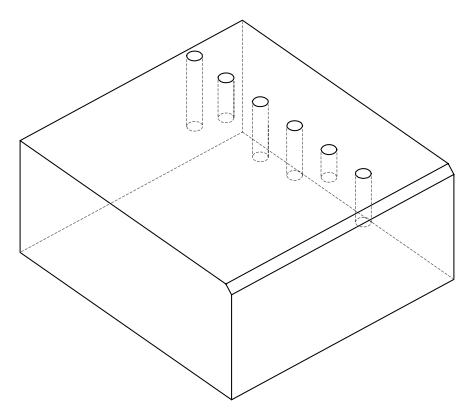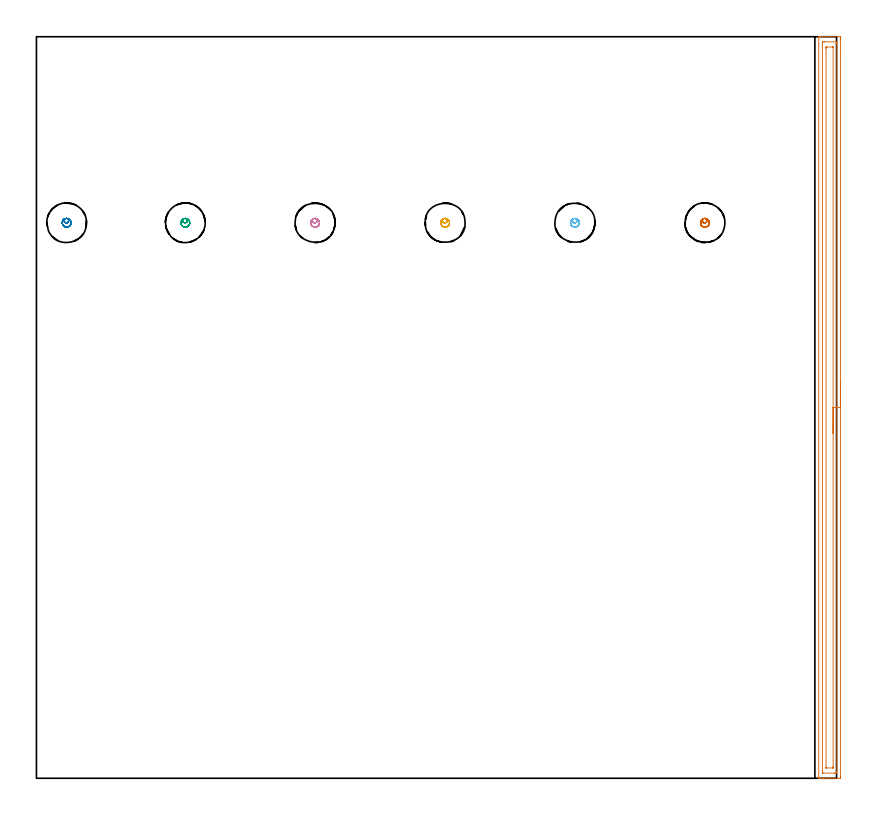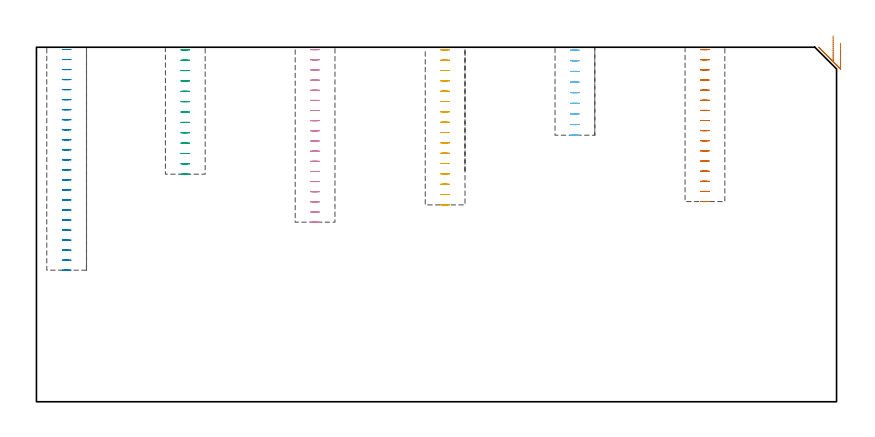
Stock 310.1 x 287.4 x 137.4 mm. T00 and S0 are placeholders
(PLAN: 7 operations, 1 tool changes, 13.4 min)
(1 AREA_MILL | FG_CHAMFER_SURFACE | UGT0205_001 | 7.13 min | 10144 mm3)
(2 MILL_BLIND_HOLE_FROM_SOLID_MATERIAL | STEP1POCKET | NXT0201_011 | Spiral | 1.51 min | 16101 mm3)
(3 MILL_BLIND_HOLE_FROM_SOLID_MATERIAL_1 | STEP1POCKET_1 | NXT0201_011 | Spiral | 0.85 min | 9168 mm3)
(4 MILL_BLIND_HOLE_FROM_SOLID_MATERIAL_2 | STEP1POCKET_2 | NXT0201_011 | Spiral | 1.18 min | 12635 mm3)
(5 MILL_BLIND_HOLE_FROM_SOLID_MATERIAL_3 | STEP1POCKET_3 | NXT0201_011 | Spiral | 1.05 min | 11386 mm3)
(6 MILL_BLIND_HOLE_FROM_SOLID_MATERIAL_4 | STEP1POCKET_4 | NXT0201_011 | Spiral | 0.59 min | 6352 mm3)
(7 MILL_BLIND_HOLE_FROM_SOLID_MATERIAL_5 | STEP1POCKET_5 | NXT0201_011 | Spiral | 1.05 min | 11147 mm3)
(TOOL UGT0205_001 | Chamfer Mill 20 x 3 x 45 deg. | D20 FL50 Z2)
(TOOL NXT0201_011 | ENDMILL 12mm [2P460-1200-NA 1630] | D12 FL38 Z6)
(OP 1 AREA_MILL)
G17 G21 G94 G90
T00 M6
G54
G17 G0 G90 X311.6 Y153.7 S1061 M3
G43 Z147.4 H0
Z139.
G94 G1 Y153.662 Z138.128 F250.
Y153.548 Z137.264
Y153.359 Z136.412
Y153.097 Z135.58
Y152.763 Z134.774
Y152.36 Z134.
Y151.892 Z133.264
Y151.36 Z132.572
Y150.771 Z131.929
Y150.128 Z131.34
Y149.436 Z130.808
Y148.7 Z130.34
Y147.926 Z129.937
Y147.12 Z129.603
Y146.288 Z129.341
Y145.436 Z129.152
Y144.572 Z129.038
Y143.7 Z129.
X311.599 Y0.63 Z129.001
X311.595 Y0.01 Z129.003
X311.593 Y0.006 Z129.005
X310.975 Y0. Z129.622
X306.506 Z134.089
X305.084 Z135.513
X304.718 Z135.877
X303.988 Z136.611
X303.71 Z136.889
X303.271 Y0.003 Z137.32
X303.23 Y0.006 Z137.361
X303.203 Y0.01 Z137.388
X303.2 Y0.183 Z137.4
Y287.217
X303.202 Y287.39 Z137.389
X303.27 Y287.393 Z137.322
X303.71 Y287.4 Z136.889
X303.988 Z136.612
X304.718 Z135.877
X305.978 Z134.62
X307.398 Z133.198
X310.975 Y287.399 Z129.622
X311.593 Y287.394 Z129.005
X311.595 Y287.39 Z129.002
X311.599 Y286.77 Z129.001
X311.6 Y286.145 Z129.
Y281.694
Y143.7
X310.186 Z130.414
X310.185 Y2.314 Z130.415
X310.184 Y2.209 Z130.416
X310.179 Y2.011 Z130.421
X310.081 Y2.007 Z130.519
X309.605 Y2.001 Z130.995
X309.188 Y2. Z131.412
X305.136 Z135.464
X304.718 Y2.002 Z135.882
X304.659 Y2.005 Z135.941
X304.628 Y2.009 Z135.972
X304.621 Y2.106 Z135.979
X304.616 Y2.314 Z135.984
X304.614 Y2.418 Z135.986
Y2.522
X304.615 Y285.086 Z135.985
X304.616 Y285.19 Z135.984
X304.621 Y285.389 Z135.979
X304.718 Y285.393 Z135.882
X305.195 Y285.399 Z135.405
X305.612 Y285.4 Z134.988
X309.664 Z130.936
X310.081 Y285.398 Z130.519
X310.141 Y285.395 Z130.459
X310.171 Y285.391 Z130.429
X310.179 Y285.294 Z130.421
X310.184 Y285.086 Z130.416
X310.186 Y284.982 Z130.414
Y284.877
Y143.7
X308.772 Z131.828
X308.771 Y4.623 Z131.829
X308.77 Y4.206 Z131.83
X308.768 Y4.087 Z131.832
X308.765 Y4.03 Z131.835
X308.76 Y4.01 Z131.84
X308.706 Y4.007 Z131.894
X308.499 Y4.001 Z132.101
X306.3 Z134.3
X306.162 Y4.004 Z134.438
X306.053 Y4.01 Z134.547
X306.034 Y4.014 Z134.566
X306.032 Y4.021 Z134.568
X306.03 Y4.047 Z134.57
X306.029 Y4.206 Z134.571
Y282.777
X306.03 Y283.193 Z134.57
X306.032 Y283.313 Z134.568
X306.035 Y283.37 Z134.565
X306.04 Y283.39 Z134.56
X306.094 Y283.393 Z134.506
X306.301 Y283.399 Z134.299
X308.5 Z132.1
X308.638 Y283.396 Z131.962
X308.747 Y283.39 Z131.853
X308.766 Y283.386 Z131.834
X308.768 Y283.379 Z131.832
X308.77 Y283.353 Z131.83
X308.771 Y283.193 Z131.829
X308.772 Y143.7 Z131.828
Y142.828 Z131.866
Y141.964 Z131.98
Y141.112 Z132.169
Y140.28 Z132.432
Y139.474 Z132.765
Y138.7 Z133.168
Y137.964 Z133.637
Y137.272 Z134.168
Y136.629 Z134.757
Y136.04 Z135.401
Y135.508 Z136.093
Y135.04 Z136.828
Y134.637 Z137.602
Y134.303 Z138.408
Y134.041 Z139.24
Y133.852 Z140.092
Y133.738 Z140.957
Y133.7 Z141.828
G0 Z147.4
M5
M2
(OP 2 MILL_BLIND_HOLE_FROM_SOLID_MATERIAL)
G17 G21 G94 G90
T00 M6
G54
G17 G0 G90 X11.7 Y215.3 S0 M3
G43 Z147.4 H1
Z136.513
G94 G3 X12.461 Y216.239 R0.778 F250.
X11.347 Y216.963 R0.939
X10.037 Y214.947 R1.7
X11.347 Y216.963 R-1.7
X10.692 Y215.955 R0.85
X11.7 Y215.3 R0.85
G0 Z132.626
G3 X12.461 Y216.239 R0.778
X11.347 Y216.963 R0.939
X10.037 Y214.947 R1.7
X11.347 Y216.963 R-1.7
X10.692 Y215.955 R0.85
X11.7 Y215.3 R0.85
G0 Z128.739
G3 X12.461 Y216.239 R0.778
X11.347 Y216.963 R0.939
X10.037 Y214.947 R1.7
X11.347 Y216.963 R-1.7
X10.692 Y215.955 R0.85
X11.7 Y215.3 R0.85
G0 Z124.852
G3 X12.461 Y216.239 R0.778
X11.347 Y216.963 R0.939
X10.037 Y214.947 R1.7
X11.347 Y216.963 R-1.7
X10.692 Y215.955 R0.85
X11.7 Y215.3 R0.85
G0 Z120.965
G3 X12.461 Y216.239 R0.778
X11.347 Y216.963 R0.939
X10.037 Y214.947 R1.7
X11.347 Y216.963 R-1.7
X10.692 Y215.955 R0.85
X11.7 Y215.3 R0.85
G0 Z117.078
G3 X12.461 Y216.239 R0.778
X11.347 Y216.963 R0.939
X10.037 Y214.947 R1.7
X11.347 Y216.963 R-1.7
X10.692 Y215.955 R0.85
X11.7 Y215.3 R0.85
G0 Z113.191
G3 X12.461 Y216.239 R0.778
X11.347 Y216.963 R0.939
X10.037 Y214.947 R1.7
X11.347 Y216.963 R-1.7
X10.692 Y215.955 R0.85
X11.7 Y215.3 R0.85
G0 Z109.304
G3 X12.461 Y216.239 R0.778
X11.347 Y216.963 R0.939
X10.037 Y214.947 R1.7
X11.347 Y216.963 R-1.7
X10.692 Y215.955 R0.85
X11.7 Y215.3 R0.85
G0 Z105.417
G3 X12.461 Y216.239 R0.778
X11.347 Y216.963 R0.939
X10.037 Y214.947 R1.7
X11.347 Y216.963 R-1.7
X10.692 Y215.955 R0.85
X11.7 Y215.3 R0.85
G0 Z101.53
G3 X12.461 Y216.239 R0.778
X11.347 Y216.963 R0.939
X10.037 Y214.947 R1.7
X11.347 Y216.963 R-1.7
X10.692 Y215.955 R0.85
X11.7 Y215.3 R0.85
G0 Z97.643
G3 X12.461 Y216.239 R0.778
X11.347 Y216.963 R0.939
X10.037 Y214.947 R1.7
X11.347 Y216.963 R-1.7
X10.692 Y215.955 R0.85
X11.7 Y215.3 R0.85
G0 Z93.757
G3 X12.461 Y216.239 R0.778
X11.347 Y216.963 R0.939
X10.037 Y214.947 R1.7
X11.347 Y216.963 R-1.7
X10.692 Y215.955 R0.85
X11.7 Y215.3 R0.85
G0 Z89.87
G3 X12.461 Y216.239 R0.778
X11.347 Y216.963 R0.939
X10.037 Y214.947 R1.7
X11.347 Y216.963 R-1.7
X10.692 Y215.955 R0.85
X11.7 Y215.3 R0.85
G0 Z85.983
G3 X12.461 Y216.239 R0.778
X11.347 Y216.963 R0.939
X10.037 Y214.947 R1.7
X11.347 Y216.963 R-1.7
X10.692 Y215.955 R0.85
X11.7 Y215.3 R0.85
G0 Z82.096
G3 X12.461 Y216.239 R0.778
X11.347 Y216.963 R0.939
X10.037 Y214.947 R1.7
X11.347 Y216.963 R-1.7
X10.692 Y215.955 R0.85
X11.7 Y215.3 R0.85
G0 Z78.209
G3 X12.461 Y216.239 R0.778
X11.347 Y216.963 R0.939
X10.037 Y214.947 R1.7
X11.347 Y216.963 R-1.7
X10.692 Y215.955 R0.85
X11.7 Y215.3 R0.85
G0 Z74.322
G3 X12.461 Y216.239 R0.778
X11.347 Y216.963 R0.939
X10.037 Y214.947 R1.7
X11.347 Y216.963 R-1.7
X10.692 Y215.955 R0.85
X11.7 Y215.3 R0.85
G0 Z70.435
G3 X12.461 Y216.239 R0.778
X11.347 Y216.963 R0.939
X10.037 Y214.947 R1.7
X11.347 Y216.963 R-1.7
X10.692 Y215.955 R0.85
X11.7 Y215.3 R0.85
G0 Z66.548
G3 X12.461 Y216.239 R0.778
X11.347 Y216.963 R0.939
X10.037 Y214.947 R1.7
X11.347 Y216.963 R-1.7
X10.692 Y215.955 R0.85
X11.7 Y215.3 R0.85
G0 Z62.661
G3 X12.461 Y216.239 R0.778
X11.347 Y216.963 R0.939
X10.037 Y214.947 R1.7
X11.347 Y216.963 R-1.7
X10.692 Y215.955 R0.85
X11.7 Y215.3 R0.85
G0 Z58.774
G3 X12.461 Y216.239 R0.778
X11.347 Y216.963 R0.939
X10.037 Y214.947 R1.7
X11.347 Y216.963 R-1.7
X10.692 Y215.955 R0.85
X11.7 Y215.3 R0.85
G0 Z54.887
G3 X12.461 Y216.239 R0.778
X11.347 Y216.963 R0.939
X10.037 Y214.947 R1.7
X11.347 Y216.963 R-1.7
X10.692 Y215.955 R0.85
X11.7 Y215.3 R0.85
G0 Z51.
G3 X12.461 Y216.239 R0.778
X11.347 Y216.963 R0.939
X10.037 Y214.947 R1.7
X11.347 Y216.963 R-1.7
X10.692 Y215.955 R0.85
X11.7 Y215.3 R0.85
G0 Z147.4
M5
M2
(OP 3 MILL_BLIND_HOLE_FROM_SOLID_MATERIAL_1)
G17 G21 G94 G90
T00 M6
G54
G17 G0 G90 X57.7 Y215.3 S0 M3
G43 Z147.4 H1
Z136.385
G94 G3 X58.461 Y216.239 R0.778 F250.
X57.347 Y216.963 R0.939
X56.037 Y214.947 R1.7
X57.347 Y216.963 R-1.7
X56.692 Y215.955 R0.85
X57.7 Y215.3 R0.85
G0 Z132.369
G3 X58.461 Y216.239 R0.778
X57.347 Y216.963 R0.939
X56.037 Y214.947 R1.7
X57.347 Y216.963 R-1.7
X56.692 Y215.955 R0.85
X57.7 Y215.3 R0.85
G0 Z128.354
G3 X58.461 Y216.239 R0.778
X57.347 Y216.963 R0.939
X56.037 Y214.947 R1.7
X57.347 Y216.963 R-1.7
X56.692 Y215.955 R0.85
X57.7 Y215.3 R0.85
G0 Z124.338
G3 X58.461 Y216.239 R0.778
X57.347 Y216.963 R0.939
X56.037 Y214.947 R1.7
X57.347 Y216.963 R-1.7
X56.692 Y215.955 R0.85
X57.7 Y215.3 R0.85
G0 Z120.323
G3 X58.461 Y216.239 R0.778
X57.347 Y216.963 R0.939
X56.037 Y214.947 R1.7
X57.347 Y216.963 R-1.7
X56.692 Y215.955 R0.85
X57.7 Y215.3 R0.85
G0 Z116.308
G3 X58.461 Y216.239 R0.778
X57.347 Y216.963 R0.939
X56.037 Y214.947 R1.7
X57.347 Y216.963 R-1.7
X56.692 Y215.955 R0.85
X57.7 Y215.3 R0.85
G0 Z112.292
G3 X58.461 Y216.239 R0.778
X57.347 Y216.963 R0.939
X56.037 Y214.947 R1.7
X57.347 Y216.963 R-1.7
X56.692 Y215.955 R0.85
X57.7 Y215.3 R0.85
G0 Z108.277
G3 X58.461 Y216.239 R0.778
X57.347 Y216.963 R0.939
X56.037 Y214.947 R1.7
X57.347 Y216.963 R-1.7
X56.692 Y215.955 R0.85
X57.7 Y215.3 R0.85
G0 Z104.262
G3 X58.461 Y216.239 R0.778
X57.347 Y216.963 R0.939
X56.037 Y214.947 R1.7
X57.347 Y216.963 R-1.7
X56.692 Y215.955 R0.85
X57.7 Y215.3 R0.85
G0 Z100.246
G3 X58.461 Y216.239 R0.778
X57.347 Y216.963 R0.939
X56.037 Y214.947 R1.7
X57.347 Y216.963 R-1.7
X56.692 Y215.955 R0.85
X57.7 Y215.3 R0.85
G0 Z96.231
G3 X58.461 Y216.239 R0.778
X57.347 Y216.963 R0.939
X56.037 Y214.947 R1.7
X57.347 Y216.963 R-1.7
X56.692 Y215.955 R0.85
X57.7 Y215.3 R0.85
G0 Z92.215
G3 X58.461 Y216.239 R0.778
X57.347 Y216.963 R0.939
X56.037 Y214.947 R1.7
X57.347 Y216.963 R-1.7
X56.692 Y215.955 R0.85
X57.7 Y215.3 R0.85
G0 Z88.2
G3 X58.461 Y216.239 R0.778
X57.347 Y216.963 R0.939
X56.037 Y214.947 R1.7
X57.347 Y216.963 R-1.7
X56.692 Y215.955 R0.85
X57.7 Y215.3 R0.85
G0 Z147.4
M5
M2
(OP 4 MILL_BLIND_HOLE_FROM_SOLID_MATERIAL_2)
G17 G21 G94 G90
T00 M6
G54
G17 G0 G90 X108. Y215.3 S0 M3
G43 Z147.4 H1
Z136.467
G94 G3 X108.761 Y216.239 R0.778 F250.
X107.647 Y216.963 R0.939
X106.337 Y214.947 R1.7
X107.647 Y216.963 R-1.7
X106.992 Y215.955 R0.85
X108. Y215.3 R0.85
G0 Z132.533
G3 X108.761 Y216.239 R0.778
X107.647 Y216.963 R0.939
X106.337 Y214.947 R1.7
X107.647 Y216.963 R-1.7
X106.992 Y215.955 R0.85
X108. Y215.3 R0.85
G0 Z128.6
G3 X108.761 Y216.239 R0.778
X107.647 Y216.963 R0.939
X106.337 Y214.947 R1.7
X107.647 Y216.963 R-1.7
X106.992 Y215.955 R0.85
X108. Y215.3 R0.85
G0 Z124.667
G3 X108.761 Y216.239 R0.778
X107.647 Y216.963 R0.939
X106.337 Y214.947 R1.7
X107.647 Y216.963 R-1.7
X106.992 Y215.955 R0.85
X108. Y215.3 R0.85
G0 Z120.733
G3 X108.761 Y216.239 R0.778
X107.647 Y216.963 R0.939
X106.337 Y214.947 R1.7
X107.647 Y216.963 R-1.7
X106.992 Y215.955 R0.85
X108. Y215.3 R0.85
G0 Z116.8
G3 X108.761 Y216.239 R0.778
X107.647 Y216.963 R0.939
X106.337 Y214.947 R1.7
X107.647 Y216.963 R-1.7
X106.992 Y215.955 R0.85
X108. Y215.3 R0.85
G0 Z112.867
G3 X108.761 Y216.239 R0.778
X107.647 Y216.963 R0.939
X106.337 Y214.947 R1.7
X107.647 Y216.963 R-1.7
X106.992 Y215.955 R0.85
X108. Y215.3 R0.85
G0 Z108.933
G3 X108.761 Y216.239 R0.778
X107.647 Y216.963 R0.939
X106.337 Y214.947 R1.7
X107.647 Y216.963 R-1.7
X106.992 Y215.955 R0.85
X108. Y215.3 R0.85
G0 Z105.
G3 X108.761 Y216.239 R0.778
X107.647 Y216.963 R0.939
X106.337 Y214.947 R1.7
X107.647 Y216.963 R-1.7
X106.992 Y215.955 R0.85
X108. Y215.3 R0.85
G0 Z101.067
G3 X108.761 Y216.239 R0.778
X107.647 Y216.963 R0.939
X106.337 Y214.947 R1.7
X107.647 Y216.963 R-1.7
X106.992 Y215.955 R0.85
X108. Y215.3 R0.85
G0 Z97.133
G3 X108.761 Y216.239 R0.778
X107.647 Y216.963 R0.939
X106.337 Y214.947 R1.7
X107.647 Y216.963 R-1.7
X106.992 Y215.955 R0.85
X108. Y215.3 R0.85
G0 Z93.2
G3 X108.761 Y216.239 R0.778
X107.647 Y216.963 R0.939
X106.337 Y214.947 R1.7
X107.647 Y216.963 R-1.7
X106.992 Y215.955 R0.85
X108. Y215.3 R0.85
G0 Z89.267
G3 X108.761 Y216.239 R0.778
X107.647 Y216.963 R0.939
X106.337 Y214.947 R1.7
X107.647 Y216.963 R-1.7
X106.992 Y215.955 R0.85
X108. Y215.3 R0.85
G0 Z85.333
G3 X108.761 Y216.239 R0.778
X107.647 Y216.963 R0.939
X106.337 Y214.947 R1.7
X107.647 Y216.963 R-1.7
X106.992 Y215.955 R0.85
X108. Y215.3 R0.85
G0 Z81.4
G3 X108.761 Y216.239 R0.778
X107.647 Y216.963 R0.939
X106.337 Y214.947 R1.7
X107.647 Y216.963 R-1.7
X106.992 Y215.955 R0.85
X108. Y215.3 R0.85
G0 Z77.467
G3 X108.761 Y216.239 R0.778
X107.647 Y216.963 R0.939
X106.337 Y214.947 R1.7
X107.647 Y216.963 R-1.7
X106.992 Y215.955 R0.85
X108. Y215.3 R0.85
G0 Z73.533
G3 X108.761 Y216.239 R0.778
X107.647 Y216.963 R0.939
X106.337 Y214.947 R1.7
X107.647 Y216.963 R-1.7
X106.992 Y215.955 R0.85
X108. Y215.3 R0.85
G0 Z69.6
G3 X108.761 Y216.239 R0.778
X107.647 Y216.963 R0.939
X106.337 Y214.947 R1.7
X107.647 Y216.963 R-1.7
X106.992 Y215.955 R0.85
X108. Y215.3 R0.85
G0 Z147.4
M5
M2
(OP 5 MILL_BLIND_HOLE_FROM_SOLID_MATERIAL_3)
G17 G21 G94 G90
T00 M6
G54
G17 G0 G90 X158.4 Y215.3 S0 M3
G43 Z147.4 H1
Z136.394
G94 G3 X159.161 Y216.239 R0.778 F250.
X158.047 Y216.963 R0.939
X156.737 Y214.947 R1.7
X158.047 Y216.963 R-1.7
X157.392 Y215.955 R0.85
X158.4 Y215.3 R0.85
G0 Z132.388
G3 X159.161 Y216.239 R0.778
X158.047 Y216.963 R0.939
X156.737 Y214.947 R1.7
X158.047 Y216.963 R-1.7
X157.392 Y215.955 R0.85
X158.4 Y215.3 R0.85
G0 Z128.381
G3 X159.161 Y216.239 R0.778
X158.047 Y216.963 R0.939
X156.737 Y214.947 R1.7
X158.047 Y216.963 R-1.7
X157.392 Y215.955 R0.85
X158.4 Y215.3 R0.85
G0 Z124.375
G3 X159.161 Y216.239 R0.778
X158.047 Y216.963 R0.939
X156.737 Y214.947 R1.7
X158.047 Y216.963 R-1.7
X157.392 Y215.955 R0.85
X158.4 Y215.3 R0.85
G0 Z120.369
G3 X159.161 Y216.239 R0.778
X158.047 Y216.963 R0.939
X156.737 Y214.947 R1.7
X158.047 Y216.963 R-1.7
X157.392 Y215.955 R0.85
X158.4 Y215.3 R0.85
G0 Z116.363
G3 X159.161 Y216.239 R0.778
X158.047 Y216.963 R0.939
X156.737 Y214.947 R1.7
X158.047 Y216.963 R-1.7
X157.392 Y215.955 R0.85
X158.4 Y215.3 R0.85
G0 Z112.356
G3 X159.161 Y216.239 R0.778
X158.047 Y216.963 R0.939
X156.737 Y214.947 R1.7
X158.047 Y216.963 R-1.7
X157.392 Y215.955 R0.85
X158.4 Y215.3 R0.85
G0 Z108.35
G3 X159.161 Y216.239 R0.778
X158.047 Y216.963 R0.939
X156.737 Y214.947 R1.7
X158.047 Y216.963 R-1.7
X157.392 Y215.955 R0.85
X158.4 Y215.3 R0.85
G0 Z104.344
G3 X159.161 Y216.239 R0.778
X158.047 Y216.963 R0.939
X156.737 Y214.947 R1.7
X158.047 Y216.963 R-1.7
X157.392 Y215.955 R0.85
X158.4 Y215.3 R0.85
G0 Z100.338
G3 X159.161 Y216.239 R0.778
X158.047 Y216.963 R0.939
X156.737 Y214.947 R1.7
X158.047 Y216.963 R-1.7
X157.392 Y215.955 R0.85
X158.4 Y215.3 R0.85
G0 Z96.331
G3 X159.161 Y216.239 R0.778
X158.047 Y216.963 R0.939
X156.737 Y214.947 R1.7
X158.047 Y216.963 R-1.7
X157.392 Y215.955 R0.85
X158.4 Y215.3 R0.85
G0 Z92.325
G3 X159.161 Y216.239 R0.778
X158.047 Y216.963 R0.939
X156.737 Y214.947 R1.7
X158.047 Y216.963 R-1.7
X157.392 Y215.955 R0.85
X158.4 Y215.3 R0.85
G0 Z88.319
G3 X159.161 Y216.239 R0.778
X158.047 Y216.963 R0.939
X156.737 Y214.947 R1.7
X158.047 Y216.963 R-1.7
X157.392 Y215.955 R0.85
X158.4 Y215.3 R0.85
G0 Z84.313
G3 X159.161 Y216.239 R0.778
X158.047 Y216.963 R0.939
X156.737 Y214.947 R1.7
X158.047 Y216.963 R-1.7
X157.392 Y215.955 R0.85
X158.4 Y215.3 R0.85
G0 Z80.306
G3 X159.161 Y216.239 R0.778
X158.047 Y216.963 R0.939
X156.737 Y214.947 R1.7
X158.047 Y216.963 R-1.7
X157.392 Y215.955 R0.85
X158.4 Y215.3 R0.85
G0 Z76.3
G3 X159.161 Y216.239 R0.778
X158.047 Y216.963 R0.939
X156.737 Y214.947 R1.7
X158.047 Y216.963 R-1.7
X157.392 Y215.955 R0.85
X158.4 Y215.3 R0.85
G0 Z147.4
M5
M2
(OP 6 MILL_BLIND_HOLE_FROM_SOLID_MATERIAL_4)
G17 G21 G94 G90
T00 M6
G54
G17 G0 G90 X208.7 Y215.3 S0 M3
G43 Z147.4 H1
Z136.278
G94 G3 X209.461 Y216.239 R0.778 F250.
X208.347 Y216.963 R0.939
X207.037 Y214.947 R1.7
X208.347 Y216.963 R-1.7
X207.692 Y215.955 R0.85
X208.7 Y215.3 R0.85
G0 Z132.156
G3 X209.461 Y216.239 R0.778
X208.347 Y216.963 R0.939
X207.037 Y214.947 R1.7
X208.347 Y216.963 R-1.7
X207.692 Y215.955 R0.85
X208.7 Y215.3 R0.85
G0 Z128.033
G3 X209.461 Y216.239 R0.778
X208.347 Y216.963 R0.939
X207.037 Y214.947 R1.7
X208.347 Y216.963 R-1.7
X207.692 Y215.955 R0.85
X208.7 Y215.3 R0.85
G0 Z123.911
G3 X209.461 Y216.239 R0.778
X208.347 Y216.963 R0.939
X207.037 Y214.947 R1.7
X208.347 Y216.963 R-1.7
X207.692 Y215.955 R0.85
X208.7 Y215.3 R0.85
G0 Z119.789
G3 X209.461 Y216.239 R0.778
X208.347 Y216.963 R0.939
X207.037 Y214.947 R1.7
X208.347 Y216.963 R-1.7
X207.692 Y215.955 R0.85
X208.7 Y215.3 R0.85
G0 Z115.667
G3 X209.461 Y216.239 R0.778
X208.347 Y216.963 R0.939
X207.037 Y214.947 R1.7
X208.347 Y216.963 R-1.7
X207.692 Y215.955 R0.85
X208.7 Y215.3 R0.85
G0 Z111.544
G3 X209.461 Y216.239 R0.778
X208.347 Y216.963 R0.939
X207.037 Y214.947 R1.7
X208.347 Y216.963 R-1.7
X207.692 Y215.955 R0.85
X208.7 Y215.3 R0.85
G0 Z107.422
G3 X209.461 Y216.239 R0.778
X208.347 Y216.963 R0.939
X207.037 Y214.947 R1.7
X208.347 Y216.963 R-1.7
X207.692 Y215.955 R0.85
X208.7 Y215.3 R0.85
G0 Z103.3
G3 X209.461 Y216.239 R0.778
X208.347 Y216.963 R0.939
X207.037 Y214.947 R1.7
X208.347 Y216.963 R-1.7
X207.692 Y215.955 R0.85
X208.7 Y215.3 R0.85
G0 Z147.4
M5
M2
(OP 7 MILL_BLIND_HOLE_FROM_SOLID_MATERIAL_5)
G17 G21 G94 G90
T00 M6
G54
G17 G0 G90 X259.1 Y215.3 S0 M3
G43 Z147.4 H1
Z136.475
G94 G3 X259.861 Y216.239 R0.778 F250.
X258.747 Y216.963 R0.939
X257.437 Y214.947 R1.7
X258.747 Y216.963 R-1.7
X258.092 Y215.955 R0.85
X259.1 Y215.3 R0.85
G0 Z132.55
G3 X259.861 Y216.239 R0.778
X258.747 Y216.963 R0.939
X257.437 Y214.947 R1.7
X258.747 Y216.963 R-1.7
X258.092 Y215.955 R0.85
X259.1 Y215.3 R0.85
G0 Z128.625
G3 X259.861 Y216.239 R0.778
X258.747 Y216.963 R0.939
X257.437 Y214.947 R1.7
X258.747 Y216.963 R-1.7
X258.092 Y215.955 R0.85
X259.1 Y215.3 R0.85
G0 Z124.7
G3 X259.861 Y216.239 R0.778
X258.747 Y216.963 R0.939
X257.437 Y214.947 R1.7
X258.747 Y216.963 R-1.7
X258.092 Y215.955 R0.85
X259.1 Y215.3 R0.85
G0 Z120.775
G3 X259.861 Y216.239 R0.778
X258.747 Y216.963 R0.939
X257.437 Y214.947 R1.7
X258.747 Y216.963 R-1.7
X258.092 Y215.955 R0.85
X259.1 Y215.3 R0.85
G0 Z116.85
G3 X259.861 Y216.239 R0.778
X258.747 Y216.963 R0.939
X257.437 Y214.947 R1.7
X258.747 Y216.963 R-1.7
X258.092 Y215.955 R0.85
X259.1 Y215.3 R0.85
G0 Z112.925
G3 X259.861 Y216.239 R0.778
X258.747 Y216.963 R0.939
X257.437 Y214.947 R1.7
X258.747 Y216.963 R-1.7
X258.092 Y215.955 R0.85
X259.1 Y215.3 R0.85
G0 Z109.
G3 X259.861 Y216.239 R0.778
X258.747 Y216.963 R0.939
X257.437 Y214.947 R1.7
X258.747 Y216.963 R-1.7
X258.092 Y215.955 R0.85
X259.1 Y215.3 R0.85
G0 Z105.075
G3 X259.861 Y216.239 R0.778
X258.747 Y216.963 R0.939
X257.437 Y214.947 R1.7
X258.747 Y216.963 R-1.7
X258.092 Y215.955 R0.85
X259.1 Y215.3 R0.85
G0 Z101.15
G3 X259.861 Y216.239 R0.778
X258.747 Y216.963 R0.939
X257.437 Y214.947 R1.7
X258.747 Y216.963 R-1.7
X258.092 Y215.955 R0.85
X259.1 Y215.3 R0.85
G0 Z97.225
G3 X259.861 Y216.239 R0.778
X258.747 Y216.963 R0.939
X257.437 Y214.947 R1.7
X258.747 Y216.963 R-1.7
X258.092 Y215.955 R0.85
X259.1 Y215.3 R0.85
G0 Z93.3
G3 X259.861 Y216.239 R0.778
X258.747 Y216.963 R0.939
X257.437 Y214.947 R1.7
X258.747 Y216.963 R-1.7
X258.092 Y215.955 R0.85
X259.1 Y215.3 R0.85
G0 Z89.375
G3 X259.861 Y216.239 R0.778
X258.747 Y216.963 R0.939
X257.437 Y214.947 R1.7
X258.747 Y216.963 R-1.7
X258.092 Y215.955 R0.85
X259.1 Y215.3 R0.85
G0 Z85.45
G3 X259.861 Y216.239 R0.778
X258.747 Y216.963 R0.939
X257.437 Y214.947 R1.7
X258.747 Y216.963 R-1.7
X258.092 Y215.955 R0.85
X259.1 Y215.3 R0.85
G0 Z81.525
G3 X259.861 Y216.239 R0.778
X258.747 Y216.963 R0.939
X257.437 Y214.947 R1.7
X258.747 Y216.963 R-1.7
X258.092 Y215.955 R0.85
X259.1 Y215.3 R0.85
G0 Z77.6
G3 X259.861 Y216.239 R0.778
X258.747 Y216.963 R0.939
X257.437 Y214.947 R1.7
X258.747 Y216.963 R-1.7
X258.092 Y215.955 R0.85
X259.1 Y215.3 R0.85
G0 Z147.4
M5
M2
